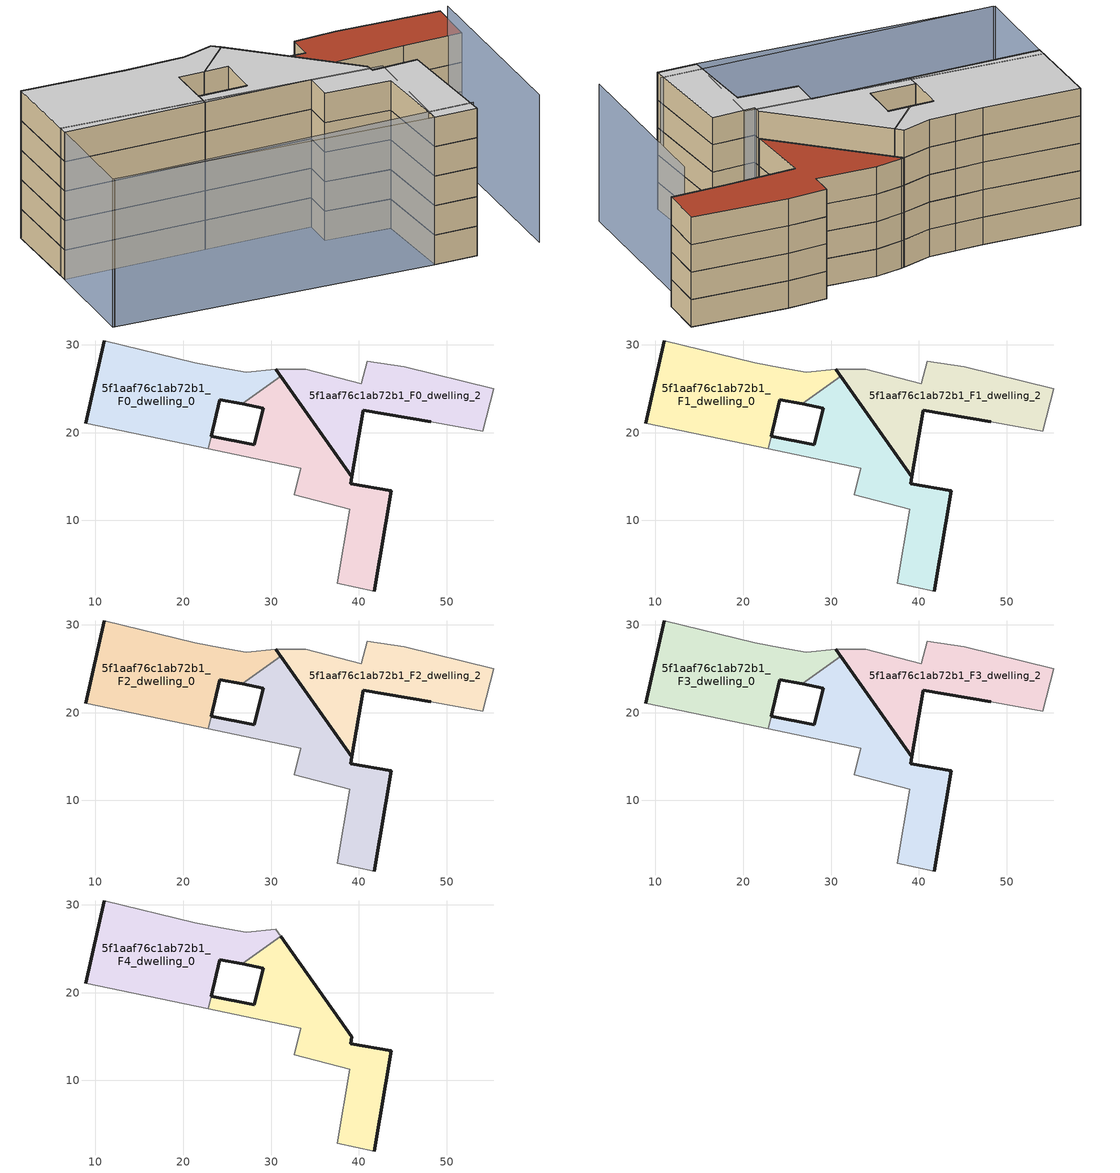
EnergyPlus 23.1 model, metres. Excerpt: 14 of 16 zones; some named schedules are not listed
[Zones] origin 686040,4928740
5f1aaf76c1ab72b1_F0_dwelling_0
 floor ground (EU_floor_Construction): 26.69,23.27 31.11,26.41 30.55,27.21 27.17,26.87 24.25,27.41 21.29,27.95 11.02,30.43 8.88,21.08 22.85,18.15 23.19,19.58 23.18,19.58 24.15,23.76 z0
 wall outside (EU_wall_Construction): 8.88,21.08 11.02,30.43 / 26.69,23.27 24.15,23.76 23.18,19.58 23.19,19.58 z0:3
 wall adiabatic (EU_wall_Construction): 22.85,18.15 8.88,21.08 / 11.02,30.43 21.29,27.95 24.25,27.41 27.17,26.87 30.55,27.21 31.11,26.41 z0:3
 wall to 5f1aaf76c1ab72b1_F0_dwelling_1 (EU_wall_Construction): 31.11,26.41 26.69,23.27 / 23.19,19.58 22.85,18.15 z0:3
5f1aaf76c1ab72b1_F0_dwelling_1
 floor ground (EU_floor_Construction): 41.74,1.96 43.67,13.38 39.06,14.16 39.2,15 31.11,26.41 26.69,23.27 29.13,22.8 28.08,18.59 23.19,19.58 22.85,18.15 33.39,15.94 32.64,12.92 38.98,11.28 37.51,2.83 z0
 wall outside (EU_wall_Construction): 23.19,19.58 28.08,18.59 29.13,22.8 26.69,23.27 / 31.11,26.41 39.2,15 39.06,14.16 43.67,13.38 41.74,1.96 z0:3
 wall adiabatic (EU_wall_Construction): 41.74,1.96 37.51,2.83 38.98,11.28 32.64,12.92 33.39,15.94 22.85,18.15 z0:3
5f1aaf76c1ab72b1_F0_dwelling_2
 floor ground (EU_floor_Construction): 54.11,20.13 55.36,25 45.18,27.51 40.92,28.14 40.29,25.59 33.96,27.2 30.89,27.24 30.55,27.21 39.2,15 40.48,22.53 48.17,21.23 z0
 wall outside (EU_wall_Construction): 48.17,21.23 40.48,22.53 39.2,15 30.55,27.21 z0:3
 wall adiabatic (EU_wall_Construction): 30.55,27.21 30.89,27.24 33.96,27.2 40.29,25.59 40.92,28.14 45.18,27.51 55.36,25 54.11,20.13 48.17,21.23 z0:3
5f1aaf76c1ab72b1_F1_dwelling_0
 floor to 5f1aaf76c1ab72b1_F0_dwelling_0 (EU_floor_Construction): 26.69,23.27 31.11,26.41 30.55,27.21 27.17,26.87 24.25,27.41 21.29,27.95 11.02,30.43 8.88,21.08 22.85,18.15 23.19,19.58 23.18,19.58 24.15,23.76 z3
 wall outside (EU_wall_Construction): 8.88,21.08 11.02,30.43 / 26.69,23.27 24.15,23.76 23.18,19.58 23.19,19.58 z3:6
 wall adiabatic (EU_wall_Construction): 22.85,18.15 8.88,21.08 / 11.02,30.43 21.29,27.95 24.25,27.41 27.17,26.87 30.55,27.21 31.11,26.41 z3:6
 wall to 5f1aaf76c1ab72b1_F1_dwelling_1 (EU_wall_Construction): 31.11,26.41 26.69,23.27 / 23.19,19.58 22.85,18.15 z3:6
5f1aaf76c1ab72b1_F1_dwelling_1
 floor to 5f1aaf76c1ab72b1_F0_dwelling_1 (EU_floor_Construction): 41.74,1.96 43.67,13.38 39.06,14.16 39.2,15 31.11,26.41 26.69,23.27 29.13,22.8 28.08,18.59 23.19,19.58 22.85,18.15 33.39,15.94 32.64,12.92 38.98,11.28 37.51,2.83 z3
 wall outside (EU_wall_Construction): 23.19,19.58 28.08,18.59 29.13,22.8 26.69,23.27 / 31.11,26.41 39.2,15 39.06,14.16 43.67,13.38 41.74,1.96 z3:6
 wall adiabatic (EU_wall_Construction): 41.74,1.96 37.51,2.83 38.98,11.28 32.64,12.92 33.39,15.94 22.85,18.15 z3:6
5f1aaf76c1ab72b1_F1_dwelling_2
 floor to 5f1aaf76c1ab72b1_F0_dwelling_2 (EU_floor_Construction): 54.11,20.13 55.36,25 45.18,27.51 40.92,28.14 40.29,25.59 33.96,27.2 30.89,27.24 30.55,27.21 39.2,15 40.48,22.53 48.17,21.23 z3
 wall outside (EU_wall_Construction): 48.17,21.23 40.48,22.53 39.2,15 30.55,27.21 z3:6
 wall adiabatic (EU_wall_Construction): 30.55,27.21 30.89,27.24 33.96,27.2 40.29,25.59 40.92,28.14 45.18,27.51 55.36,25 54.11,20.13 48.17,21.23 z3:6
5f1aaf76c1ab72b1_F2_dwelling_0
 floor to 5f1aaf76c1ab72b1_F1_dwelling_0 (EU_floor_Construction): 26.69,23.27 31.11,26.41 30.55,27.21 27.17,26.87 24.25,27.41 21.29,27.95 11.02,30.43 8.88,21.08 22.85,18.15 23.19,19.58 23.18,19.58 24.15,23.76 z6
 wall outside (EU_wall_Construction): 8.88,21.08 11.02,30.43 / 26.69,23.27 24.15,23.76 23.18,19.58 23.19,19.58 z6:9
 wall adiabatic (EU_wall_Construction): 22.85,18.15 8.88,21.08 / 11.02,30.43 21.29,27.95 24.25,27.41 27.17,26.87 30.55,27.21 31.11,26.41 z6:9
 wall to 5f1aaf76c1ab72b1_F2_dwelling_1 (EU_wall_Construction): 31.11,26.41 26.69,23.27 / 23.19,19.58 22.85,18.15 z6:9
5f1aaf76c1ab72b1_F2_dwelling_1
 floor to 5f1aaf76c1ab72b1_F1_dwelling_1 (EU_floor_Construction): 41.74,1.96 43.67,13.38 39.06,14.16 39.2,15 31.11,26.41 26.69,23.27 29.13,22.8 28.08,18.59 23.19,19.58 22.85,18.15 33.39,15.94 32.64,12.92 38.98,11.28 37.51,2.83 z6
 wall outside (EU_wall_Construction): 23.19,19.58 28.08,18.59 29.13,22.8 26.69,23.27 / 31.11,26.41 39.2,15 39.06,14.16 43.67,13.38 41.74,1.96 z6:9
 wall adiabatic (EU_wall_Construction): 41.74,1.96 37.51,2.83 38.98,11.28 32.64,12.92 33.39,15.94 22.85,18.15 z6:9
5f1aaf76c1ab72b1_F2_dwelling_2
 floor to 5f1aaf76c1ab72b1_F1_dwelling_2 (EU_floor_Construction): 54.11,20.13 55.36,25 45.18,27.51 40.92,28.14 40.29,25.59 33.96,27.2 30.89,27.24 30.55,27.21 39.2,15 40.48,22.53 48.17,21.23 z6
 wall outside (EU_wall_Construction): 48.17,21.23 40.48,22.53 39.2,15 30.55,27.21 z6:9
 wall adiabatic (EU_wall_Construction): 30.55,27.21 30.89,27.24 33.96,27.2 40.29,25.59 40.92,28.14 45.18,27.51 55.36,25 54.11,20.13 48.17,21.23 z6:9
5f1aaf76c1ab72b1_F3_dwelling_0
 floor to 5f1aaf76c1ab72b1_F2_dwelling_0 (EU_floor_Construction): 26.69,23.27 31.11,26.41 30.55,27.21 27.17,26.87 24.25,27.41 21.29,27.95 11.02,30.43 8.88,21.08 22.85,18.15 23.19,19.58 23.18,19.58 24.15,23.76 z9
 wall outside (EU_wall_Construction): 8.88,21.08 11.02,30.43 / 26.69,23.27 24.15,23.76 23.18,19.58 23.19,19.58 z9:12
 wall adiabatic (EU_wall_Construction): 22.85,18.15 8.88,21.08 / 11.02,30.43 21.29,27.95 24.25,27.41 27.17,26.87 30.55,27.21 31.11,26.41 z9:12
 wall to 5f1aaf76c1ab72b1_F3_dwelling_1 (EU_wall_Construction): 31.11,26.41 26.69,23.27 / 23.19,19.58 22.85,18.15 z9:12
5f1aaf76c1ab72b1_F3_dwelling_1
 floor to 5f1aaf76c1ab72b1_F2_dwelling_1 (EU_floor_Construction): 41.74,1.96 43.67,13.38 39.06,14.16 39.2,15 31.11,26.41 26.69,23.27 29.13,22.8 28.08,18.59 23.19,19.58 22.85,18.15 33.39,15.94 32.64,12.92 38.98,11.28 37.51,2.83 z9
 wall outside (EU_wall_Construction): 23.19,19.58 28.08,18.59 29.13,22.8 26.69,23.27 / 31.11,26.41 39.2,15 39.06,14.16 43.67,13.38 41.74,1.96 z9:12
 wall adiabatic (EU_wall_Construction): 41.74,1.96 37.51,2.83 38.98,11.28 32.64,12.92 33.39,15.94 22.85,18.15 z9:12
5f1aaf76c1ab72b1_F3_dwelling_2
 floor to 5f1aaf76c1ab72b1_F2_dwelling_2 (EU_floor_Construction): 54.11,20.13 55.36,25 45.18,27.51 40.92,28.14 40.29,25.59 33.96,27.2 30.89,27.24 30.55,27.21 39.2,15 40.48,22.53 48.17,21.23 z9
 wall outside (EU_wall_Construction): 48.17,21.23 40.48,22.53 39.2,15 30.55,27.21 z9:12
 wall adiabatic (EU_wall_Construction): 30.55,27.21 30.89,27.24 33.96,27.2 40.29,25.59 40.92,28.14 45.18,27.51 55.36,25 54.11,20.13 48.17,21.23 z9:12
 roof outside (EU_roof_Construction): 55.36,25 54.11,20.13 48.17,21.23 40.48,22.53 39.2,15 30.55,27.21 30.89,27.24 33.96,27.2 40.29,25.59 40.92,28.14 45.18,27.51 z12
5f1aaf76c1ab72b1_F4_dwelling_0
 floor to 5f1aaf76c1ab72b1_F3_dwelling_0 (EU_floor_Construction): 26.69,23.27 31.11,26.41 30.55,27.21 27.17,26.87 24.25,27.41 21.29,27.95 11.02,30.43 8.88,21.08 22.85,18.15 23.19,19.58 23.18,19.58 24.15,23.76 z12
 wall outside (EU_wall_Construction): 8.88,21.08 11.02,30.43 / 26.69,23.27 24.15,23.76 23.18,19.58 23.19,19.58 z12:15
 wall adiabatic (EU_wall_Construction): 22.85,18.15 8.88,21.08 / 11.02,30.43 21.29,27.95 24.25,27.41 27.17,26.87 30.55,27.21 31.11,26.41 z12:15
 wall to 5f1aaf76c1ab72b1_F4_dwelling_1 (EU_wall_Construction): 31.11,26.41 26.69,23.27 / 23.19,19.58 22.85,18.15 z12:15
 ceiling to 5f1aaf76c1ab72b1_F5_dwelling_0 (EU_floor_Construction): 30.55,27.21 31.11,26.41 26.69,23.27 24.15,23.76 23.18,19.58 23.19,19.58 22.85,18.15 8.88,21.08 11.02,30.43 21.29,27.95 24.25,27.41 27.17,26.87 z15
5f1aaf76c1ab72b1_F4_dwelling_1
 floor to 5f1aaf76c1ab72b1_F3_dwelling_1 (EU_floor_Construction): 41.74,1.96 43.67,13.38 39.06,14.16 39.2,15 31.11,26.41 26.69,23.27 29.13,22.8 28.08,18.59 23.19,19.58 22.85,18.15 33.39,15.94 32.64,12.92 38.98,11.28 37.51,2.83 z12
 wall outside (EU_wall_Construction): 23.19,19.58 28.08,18.59 29.13,22.8 26.69,23.27 / 31.11,26.41 39.2,15 39.06,14.16 43.67,13.38 41.74,1.96 z12:15
 wall adiabatic (EU_wall_Construction): 41.74,1.96 37.51,2.83 38.98,11.28 32.64,12.92 33.39,15.94 22.85,18.15 z12:15
 ceiling to 5f1aaf76c1ab72b1_F5_dwelling_1 (EU_floor_Construction): 39.2,15 39.06,14.16 43.67,13.38 41.74,1.96 37.51,2.83 38.98,11.28 32.64,12.92 33.39,15.94 22.85,18.15 23.19,19.58 28.08,18.59 29.13,22.8 26.69,23.27 31.11,26.41 z15
shading: 6.46,10.55 42.19,3.14 / 47.93,0.65 52.72,20.47 / 37.51,2.83 6.28,10.6 / 6.28,10.6 9.11,21.98 / 9.11,21.98 40.34,14.22 / 40.34,14.22 37.51,2.83 z0:15
[Building]
EU S2 Campaign: North Axis=0; Terrain=City; Solar Distribution=FullExterior
[Site:Location]
Bologna: Latitude=44.5; Longitude=11.25; Time Zone=1; Elevation=37
[SizingPeriod:WeatherFileDays]
AnnualSizingPeriod: Begin Month=1; Begin Day of Month=1; End Month=12; End Day of Month=31; Day of Week for Start Day=Monday; Use Weather File Daylight Saving Period=No; Use Weather File Rain and Snow Indicators=No
[MATERIAL]
EU_InternalMass_Material: Roughness=MediumRough; Thickness=0.1; Conductivity=1; Density=1800; Specific Heat=900; Thermal Absorptance=0.9; Solar Absorptance=0.7; Visible Absorptance=0.7
[MATERIAL:NOMASS] Roughness=MediumRough; Thermal Absorptance=0.9; Solar Absorptance=0.7; Visible Absorptance=0.7
Name | Thermal Resistance
EU_wall_NoMass | 0.905828
EU_roof_NoMass | 0.37593
EU_floor_NoMass | 0.67114
[CONSTRUCTION]
EU_wall_Construction: EU_wall_NoMass
EU_roof_Construction: EU_roof_NoMass
EU_floor_Construction: EU_floor_NoMass
EU_InternalMass_Construction: EU_InternalMass_Material
[ZONE] Type=1; Multiplier=1; Ceiling Height=autocalculate; Floor Area=autocalculate; Part of Total Floor Area=Yes
Name | Volume
5f1aaf76c1ab72b1_F0_dwelling_0 | 455.127
5f1aaf76c1ab72b1_F1_dwelling_0; 5f1aaf76c1ab72b1_F2_dwelling_0; 5f1aaf76c1ab72b1_F3_dwelling_0; 5f1aaf76c1ab72b1_F4_dwelling_0 | 455.124
5f1aaf76c1ab72b1_F0_dwelling_1 | 431.61
5f1aaf76c1ab72b1_F1_dwelling_1; 5f1aaf76c1ab72b1_F2_dwelling_1; 5f1aaf76c1ab72b1_F3_dwelling_1; 5f1aaf76c1ab72b1_F4_dwelling_1 | 431.607
5f1aaf76c1ab72b1_F0_dwelling_2; 5f1aaf76c1ab72b1_F1_dwelling_2; 5f1aaf76c1ab72b1_F2_dwelling_2; 5f1aaf76c1ab72b1_F3_dwelling_2 | 410.396
[INTERNALMASS] Construction=EU_InternalMass_Construction
Name | Zone or ZoneList | Surface Area
5f1aaf76c1ab72b1_F0_dwelling_0_EU_InternalMass | 5f1aaf76c1ab72b1_F0_dwelling_0 | 151.709
5f1aaf76c1ab72b1_F0_dwelling_1_EU_InternalMass | 5f1aaf76c1ab72b1_F0_dwelling_1 | 143.869
5f1aaf76c1ab72b1_F0_dwelling_2_EU_InternalMass | 5f1aaf76c1ab72b1_F0_dwelling_2 | 136.799
5f1aaf76c1ab72b1_F1_dwelling_0_EU_InternalMass | 5f1aaf76c1ab72b1_F1_dwelling_0 | 151.709
5f1aaf76c1ab72b1_F1_dwelling_1_EU_InternalMass | 5f1aaf76c1ab72b1_F1_dwelling_1 | 143.869
5f1aaf76c1ab72b1_F1_dwelling_2_EU_InternalMass | 5f1aaf76c1ab72b1_F1_dwelling_2 | 136.799
5f1aaf76c1ab72b1_F2_dwelling_0_EU_InternalMass | 5f1aaf76c1ab72b1_F2_dwelling_0 | 151.709
5f1aaf76c1ab72b1_F2_dwelling_1_EU_InternalMass | 5f1aaf76c1ab72b1_F2_dwelling_1 | 143.869
5f1aaf76c1ab72b1_F2_dwelling_2_EU_InternalMass | 5f1aaf76c1ab72b1_F2_dwelling_2 | 136.799
5f1aaf76c1ab72b1_F3_dwelling_0_EU_InternalMass | 5f1aaf76c1ab72b1_F3_dwelling_0 | 151.709
5f1aaf76c1ab72b1_F3_dwelling_1_EU_InternalMass | 5f1aaf76c1ab72b1_F3_dwelling_1 | 143.869
5f1aaf76c1ab72b1_F3_dwelling_2_EU_InternalMass | 5f1aaf76c1ab72b1_F3_dwelling_2 | 136.799
5f1aaf76c1ab72b1_F4_dwelling_0_EU_InternalMass | 5f1aaf76c1ab72b1_F4_dwelling_0 | 169.604
5f1aaf76c1ab72b1_F4_dwelling_1_EU_InternalMass | 5f1aaf76c1ab72b1_F4_dwelling_1 | 262.776
[OTHEREQUIPMENT] Fuel Type=Electricity; Design Level Calculation Method=Watts/Area; Power per Zone Floor Area=1; Fraction Latent=0; Fraction Radiant=0; Fraction Lost=0; Carbon Dioxide Generation Rate=0; EndUse Subcategory=EU_Step8_InternalGains
Name | Zone or ZoneList or Space or SpaceList | Schedule
EU_Step8_InternalGain_5f1aaf76c1ab72b1_F0_dwelling_0_f000 | 5f1aaf76c1ab72b1_F0_dwelling_0 | EU_Step8_GainSchedule_5f1aaf76c1ab72b1_F0_dwelling_0_f000
EU_Step8_InternalGain_5f1aaf76c1ab72b1_F0_dwelling_1_f000 | 5f1aaf76c1ab72b1_F0_dwelling_1 | EU_Step8_GainSchedule_5f1aaf76c1ab72b1_F0_dwelling_1_f000
EU_Step8_InternalGain_5f1aaf76c1ab72b1_F0_dwelling_2_f000 | 5f1aaf76c1ab72b1_F0_dwelling_2 | EU_Step8_GainSchedule_5f1aaf76c1ab72b1_F0_dwelling_2_f000
EU_Step8_InternalGain_5f1aaf76c1ab72b1_F1_dwelling_0_f000 | 5f1aaf76c1ab72b1_F1_dwelling_0 | EU_Step8_GainSchedule_5f1aaf76c1ab72b1_F1_dwelling_0_f000
EU_Step8_InternalGain_5f1aaf76c1ab72b1_F1_dwelling_1_f000 | 5f1aaf76c1ab72b1_F1_dwelling_1 | EU_Step8_GainSchedule_5f1aaf76c1ab72b1_F1_dwelling_1_f000
EU_Step8_InternalGain_5f1aaf76c1ab72b1_F1_dwelling_2_f000 | 5f1aaf76c1ab72b1_F1_dwelling_2 | EU_Step8_GainSchedule_5f1aaf76c1ab72b1_F1_dwelling_2_f000
EU_Step8_InternalGain_5f1aaf76c1ab72b1_F2_dwelling_0_f000 | 5f1aaf76c1ab72b1_F2_dwelling_0 | EU_Step8_GainSchedule_5f1aaf76c1ab72b1_F2_dwelling_0_f000
EU_Step8_InternalGain_5f1aaf76c1ab72b1_F2_dwelling_1_f000 | 5f1aaf76c1ab72b1_F2_dwelling_1 | EU_Step8_GainSchedule_5f1aaf76c1ab72b1_F2_dwelling_1_f000
EU_Step8_InternalGain_5f1aaf76c1ab72b1_F2_dwelling_2_f000 | 5f1aaf76c1ab72b1_F2_dwelling_2 | EU_Step8_GainSchedule_5f1aaf76c1ab72b1_F2_dwelling_2_f000
EU_Step8_InternalGain_5f1aaf76c1ab72b1_F3_dwelling_0_f000 | 5f1aaf76c1ab72b1_F3_dwelling_0 | EU_Step8_GainSchedule_5f1aaf76c1ab72b1_F3_dwelling_0_f000
EU_Step8_InternalGain_5f1aaf76c1ab72b1_F3_dwelling_1_f000 | 5f1aaf76c1ab72b1_F3_dwelling_1 | EU_Step8_GainSchedule_5f1aaf76c1ab72b1_F3_dwelling_1_f000
EU_Step8_InternalGain_5f1aaf76c1ab72b1_F3_dwelling_2_f000 | 5f1aaf76c1ab72b1_F3_dwelling_2 | EU_Step8_GainSchedule_5f1aaf76c1ab72b1_F3_dwelling_2_f000
EU_Step8_InternalGain_5f1aaf76c1ab72b1_F4_dwelling_0_f000 | 5f1aaf76c1ab72b1_F4_dwelling_0 | EU_Step8_GainSchedule_5f1aaf76c1ab72b1_F4_dwelling_0_f000
EU_Step8_InternalGain_5f1aaf76c1ab72b1_F4_dwelling_1_f000 | 5f1aaf76c1ab72b1_F4_dwelling_1 | EU_Step8_GainSchedule_5f1aaf76c1ab72b1_F4_dwelling_1_f000
[ZONEVENTILATION:DESIGNFLOWRATE] Schedule=EU_AlwaysOn; Design Flow Rate Calculation Method=AirChanges/Hour; Air Changes per Hour=0.73129; Ventilation Type=Natural; Fan Pressure Rise=0; Fan Total Efficiency=1; Constant Term Coefficient=1; Temperature Term Coefficient=0; Velocity Term Coefficient=0; Velocity Squared Term Coefficient=0; Minimum Indoor Temperature=-100; Maximum Indoor Temperature=100; Delta Temperature=-100; Minimum Outdoor Temperature=-100; Maximum Outdoor Temperature=100; Maximum Wind Speed=40
Name | Zone or ZoneList or Space or SpaceList
EU_ConstantAir_5f1aaf76c1ab72b1_F0_dwelling_0 | 5f1aaf76c1ab72b1_F0_dwelling_0
EU_ConstantAir_5f1aaf76c1ab72b1_F0_dwelling_1 | 5f1aaf76c1ab72b1_F0_dwelling_1
EU_ConstantAir_5f1aaf76c1ab72b1_F0_dwelling_2 | 5f1aaf76c1ab72b1_F0_dwelling_2
EU_ConstantAir_5f1aaf76c1ab72b1_F1_dwelling_0 | 5f1aaf76c1ab72b1_F1_dwelling_0
EU_ConstantAir_5f1aaf76c1ab72b1_F1_dwelling_1 | 5f1aaf76c1ab72b1_F1_dwelling_1
EU_ConstantAir_5f1aaf76c1ab72b1_F1_dwelling_2 | 5f1aaf76c1ab72b1_F1_dwelling_2
EU_ConstantAir_5f1aaf76c1ab72b1_F2_dwelling_0 | 5f1aaf76c1ab72b1_F2_dwelling_0
EU_ConstantAir_5f1aaf76c1ab72b1_F2_dwelling_1 | 5f1aaf76c1ab72b1_F2_dwelling_1
EU_ConstantAir_5f1aaf76c1ab72b1_F2_dwelling_2 | 5f1aaf76c1ab72b1_F2_dwelling_2
EU_ConstantAir_5f1aaf76c1ab72b1_F3_dwelling_0 | 5f1aaf76c1ab72b1_F3_dwelling_0
EU_ConstantAir_5f1aaf76c1ab72b1_F3_dwelling_1 | 5f1aaf76c1ab72b1_F3_dwelling_1
EU_ConstantAir_5f1aaf76c1ab72b1_F3_dwelling_2 | 5f1aaf76c1ab72b1_F3_dwelling_2
EU_ConstantAir_5f1aaf76c1ab72b1_F4_dwelling_0 | 5f1aaf76c1ab72b1_F4_dwelling_0
EU_ConstantAir_5f1aaf76c1ab72b1_F4_dwelling_1 | 5f1aaf76c1ab72b1_F4_dwelling_1
[HVACTEMPLATE:THERMOSTAT] Constant Heating Setpoint=20; Constant Cooling Setpoint=50
EU_HeatOnly_5f1aaf76c1ab72b1_F0_dwelling_0; EU_HeatOnly_5f1aaf76c1ab72b1_F0_dwelling_1; EU_HeatOnly_5f1aaf76c1ab72b1_F0_dwelling_2; EU_HeatOnly_5f1aaf76c1ab72b1_F1_dwelling_0; EU_HeatOnly_5f1aaf76c1ab72b1_F1_dwelling_1; EU_HeatOnly_5f1aaf76c1ab72b1_F1_dwelling_2; EU_HeatOnly_5f1aaf76c1ab72b1_F2_dwelling_0; EU_HeatOnly_5f1aaf76c1ab72b1_F2_dwelling_1; EU_HeatOnly_5f1aaf76c1ab72b1_F2_dwelling_2; EU_HeatOnly_5f1aaf76c1ab72b1_F3_dwelling_0; EU_HeatOnly_5f1aaf76c1ab72b1_F3_dwelling_1; EU_HeatOnly_5f1aaf76c1ab72b1_F3_dwelling_2; EU_HeatOnly_5f1aaf76c1ab72b1_F4_dwelling_0; EU_HeatOnly_5f1aaf76c1ab72b1_F4_dwelling_1; EU_HeatOnly_5f1aaf76c1ab72b1_F5_dwelling_0; EU_HeatOnly_5f1aaf76c1ab72b1_F5_dwelling_1
[HVACTEMPLATE:ZONE:IDEALLOADSAIRSYSTEM] System Availability Schedule=EU_AlwaysOn; Maximum Heating Supply Air Temperature=50; Minimum Cooling Supply Air Temperature=13; Maximum Heating Supply Air Humidity Ratio=0.0156; Minimum Cooling Supply Air Humidity Ratio=0.0077; Heating Limit=NoLimit; Cooling Limit=NoLimit; Heating Availability Schedule=EU_AlwaysOn; Cooling Availability Schedule=EU_CoolingOff; Dehumidification Control Type=ConstantSensibleHeatRatio; Cooling Sensible Heat Ratio=0.7; Dehumidification Setpoint=60; Humidification Control Type=None; Humidification Setpoint=30; Outdoor Air Method=None; Outdoor Air Flow Rate per Person=0.00944; Outdoor Air Flow Rate per Zone Floor Area=0; Outdoor Air Flow Rate per Zone=0; Demand Controlled Ventilation Type=None; Outdoor Air Economizer Type=NoEconomizer; Heat Recovery Type=None; Sensible Heat Recovery Effectiveness=0.7; Latent Heat Recovery Effectiveness=0.65
Name | Template Thermostat
5f1aaf76c1ab72b1_F0_dwelling_0 | EU_HeatOnly_5f1aaf76c1ab72b1_F0_dwelling_0
5f1aaf76c1ab72b1_F0_dwelling_1 | EU_HeatOnly_5f1aaf76c1ab72b1_F0_dwelling_1
5f1aaf76c1ab72b1_F0_dwelling_2 | EU_HeatOnly_5f1aaf76c1ab72b1_F0_dwelling_2
5f1aaf76c1ab72b1_F1_dwelling_0 | EU_HeatOnly_5f1aaf76c1ab72b1_F1_dwelling_0
5f1aaf76c1ab72b1_F1_dwelling_1 | EU_HeatOnly_5f1aaf76c1ab72b1_F1_dwelling_1
5f1aaf76c1ab72b1_F1_dwelling_2 | EU_HeatOnly_5f1aaf76c1ab72b1_F1_dwelling_2
5f1aaf76c1ab72b1_F2_dwelling_0 | EU_HeatOnly_5f1aaf76c1ab72b1_F2_dwelling_0
